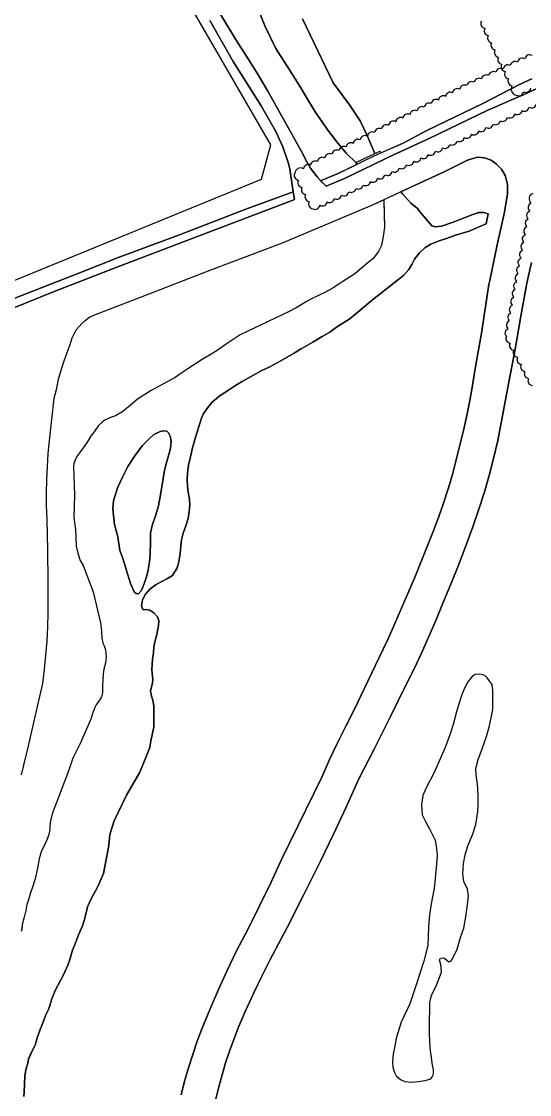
# Model space of a CAD drawing. Header units: inches. Extents: x 1273557 to 1282364, y 239587 to 246310.
# Drawn here: x 1279794 to 1280113, y 243194 to 243867 of the extents above; entities that cross this region are included whole.
import ezdxf

# ---------------------------------------------------------------- set-up
doc = ezdxf.new("R2010")
doc.units = ezdxf.units.IN
doc.header["$MEASUREMENT"] = 0
for name, color, linetype in [('GRASS', 3, 'Continuous'), ('GRASS-ISLAND', 22, 'Continuous'), ('MISC-FENCE', 140, 'Continuous'), ('PATH', 253, 'Continuous'), ('REV-2013', 1, 'Continuous'), ('STREET-UW', 50, 'Continuous'), ('Water_Island', 2, 'Continuous'), ('Water_Source', 133, 'Continuous')]:
    doc.layers.add(name, color=color, linetype=linetype)

msp = doc.modelspace()

# ---------------------------------------------------------------- linework, layer by layer
at = {"layer": 'GRASS'}
for points in [[(1279916.15, 243876.35), (1279923.02, 243864.94), (1279930.07, 243853.64), (1279936.5, 243843.6), (1279942.74, 243833.44), (1279948.79, 243823.16), (1279954.64, 243812.78), (1279970.81, 243783.94), (1279972.26, 243780.88), (1279973.88, 243777.91), (1279975.68, 243775.04), (1279977.64, 243772.29), (1279979.76, 243769.65), (1279981.92, 243767.15), (1279981.95, 243767.12), (1279993.31, 243771.81), (1280004.97, 243777.5), (1280003.94, 243778.49), (1279997.9, 243784.29), (1279992.21, 243791.45), (1279986.53, 243798.78), (1279982.94, 243804.08), (1279979, 243809.75), (1279974.4, 243817.23), (1279969.63, 243825.25), (1279962.47, 243836.57), (1279953.94, 243850.07), (1279947.2, 243863.88), (1279942.04, 243876.21)], [(1279970.61, 243868.53), (1279989.77, 243828.39), (1280000.09, 243814.65), (1280006.76, 243804.6), (1280011.13, 243795.52), (1280015.96, 243784.12), (1280019.26, 243785.67), (1280019.79, 243784.54), (1280033.71, 243790.71), (1280048.58, 243798.68), (1280083.69, 243815.52), (1280106.63, 243827.5), (1280114.41, 243831.02)], [(1279785.41, 243691.59), (1279830.22, 243709.22), (1279855.67, 243719.09), (1279893.5, 243733.13), (1279934.97, 243749.29), (1279964.77, 243760.08), (1279962.53, 243774.56), (1279961.62, 243778.49), (1279958.23, 243788.38), (1279953.9, 243797.87), (1279944.56, 243814.06), (1279927.01, 243841.88), (1279912.47, 243867.49)], [(1279894.4, 243194.07), (1279895.08, 243196.7), (1279895.08, 243196.7), (1279895.08, 243196.7), (1279896.59, 243202.56), (1279899.02, 243210.98), (1279901.69, 243219.33), (1279904.6, 243227.6), (1279907.74, 243235.78), (1279912.75, 243247.93), (1279917.97, 243260), (1279923.37, 243271.99), (1279928.97, 243283.88), (1279936.46, 243298.09), (1279943.69, 243312.43), (1279950.68, 243326.89), (1279957.42, 243341.47), (1279982.84, 243393.66), (1279987.56, 243404.25), (1279992.5, 243414.73), (1279997.66, 243425.11), (1280003.04, 243435.38), (1280018.43, 243467.69), (1280024.01, 243479.51), (1280029.37, 243491.42), (1280034.52, 243503.43), (1280040.74, 243517.91), (1280046.76, 243532.47), (1280052.6, 243547.11), (1280055.93, 243555.96), (1280059.04, 243564.89), (1280061.93, 243573.9), (1280064.59, 243582.97), (1280067.04, 243592.11), (1280069.26, 243601.3), (1280071.53, 243610.58), (1280073.62, 243619.9), (1280075.5, 243629.27), (1280077.19, 243638.67), (1280078.69, 243648.1), (1280082.77, 243671.53), (1280087.54, 243702.06), (1280088.04, 243704.58), (1280092.76, 243726.88), (1280097.27, 243747.31), (1280099.21, 243758.88), (1280099.07, 243764.92), (1280097.67, 243770.41), (1280095.5, 243774.27), (1280092.29, 243777.39), (1280088.93, 243779.97), (1280084.76, 243781.45), (1280080.53, 243781.86), (1280077.35, 243781.1), (1280074, 243780.01), (1280059.38, 243772.63), (1280041.23, 243764.3), (1280032.36, 243760.18), (1280033.22, 243758.93), (1280038.63, 243752.98), (1280042.47, 243749.99), (1280044.53, 243747.25), (1280051.61, 243738.8), (1280053.92, 243738.19), (1280057.69, 243738.61), (1280065.1, 243741.06), (1280072.53, 243744.06), (1280077.42, 243745.87), (1280081.22, 243747.19), (1280084.26, 243747.09), (1280087.1, 243746.29), (1280085.83, 243740.07), (1280075.13, 243735.39), (1280066.46, 243732.97), (1280060.85, 243730.99), (1280056.33, 243729.34), (1280051.08, 243727.36), (1280047.61, 243725.14), (1280043.93, 243721.85), (1280040.76, 243717.84), (1280039.24, 243714.66), (1280037.35, 243711.5), (1280034.19, 243707.84), (1280030.9, 243705.43), (1280014.57, 243692.52), (1280000.43, 243680.78), (1279991.85, 243675.32), (1279987.82, 243672.23), (1279982.9, 243669.34), (1279977.07, 243665.94), (1279969.78, 243661.69), (1279964.86, 243658.8), (1279959.57, 243655.56), (1279954.65, 243652.85), (1279950.11, 243650.48), (1279944.66, 243647.97), (1279939.38, 243644.91), (1279932.82, 243641.17), (1279928.45, 243638.62), (1279924.06, 243635.72), (1279918.4, 243631.96), (1279913.8, 243627.98), (1279911.2, 243624.84), (1279908.4, 243621.17), (1279907.24, 243618.34), (1279904.68, 243610.21), (1279903.09, 243604.91), (1279901.47, 243598.77), (1279900.37, 243594.05), (1279899.14, 243588.73), (1279898.52, 243583.99), (1279898.26, 243579.48), (1279898.38, 243575.55), (1279898.86, 243571.85), (1279899.67, 243567.42), (1279899.92, 243563.96), (1279899.55, 243559.57), (1279898.82, 243555.31), (1279897.49, 243550.71), (1279895.8, 243546.12), (1279894.6, 243541.88), (1279894.25, 243538.08), (1279893.86, 243533.33), (1279892.99, 243528.24), (1279891.92, 243524.47), (1279889.03, 243519.56), (1279885.88, 243517.64), (1279882.74, 243516.07), (1279878.75, 243514.05), (1279874.85, 243511.08), (1279872.02, 243507.95), (1279870.25, 243504.44), (1279869.65, 243500.53), (1279870.31, 243498.72), (1279871.12, 243498.1), (1279872.43, 243498.18), (1279874.8, 243497.87), (1279877.37, 243496.25), (1279879.67, 243493.68), (1279880.43, 243491.27), (1279880.22, 243488.31), (1279879.21, 243482.63), (1279877.99, 243477.9), (1279877.42, 243474.83), (1279877.07, 243471.15), (1279876.59, 243467), (1279876.16, 243460.71), (1279876.31, 243458.09), (1279876.79, 243454.38), (1279876.49, 243452.13), (1279875.94, 243449.89), (1279875.26, 243447.17), (1279875.88, 243443.94), (1279876.63, 243441.42), (1279877.24, 243437.95), (1279877.3, 243424.51), (1279875.37, 243415.88), (1279874.88, 243411.73), (1279872.79, 243406.48), (1279868.49, 243396.39), (1279860.25, 243381.92), (1279852.47, 243365.7), (1279849.78, 243357.12), (1279849.05, 243350.21), (1279845.8, 243332.8), (1279842.21, 243324.58), (1279838.05, 243316.86), (1279835.63, 243311.81), (1279834.8, 243308.03), (1279833.7, 243303.19), (1279832.65, 243300.01), (1279830.99, 243296.25), (1279829.59, 243293.32), (1279827.9, 243288.73), (1279826.35, 243284.74), (1279825.55, 243281.79), (1279824.36, 243278.13), (1279823.44, 243275.19), (1279820.76, 243269.2), (1279815.51, 243259.45), (1279813.35, 243254.09), (1279812.13, 243249.93), (1279811.28, 243247.47), (1279809.44, 243243.65), (1279808.42, 243240.73), (1279807.24, 243238.13), (1279806.05, 243234.9), (1279804.18, 243229.68), (1279802.79, 243225.22), (1279800.62, 243220.63), (1279799.67, 243218.49), (1279799.67, 243218.49), (1279799.67, 243218.49), (1279798.78, 243216.49), (1279798.39, 243213.89), (1279797.22, 243210.41), (1279796.48, 243206.03), (1279796.25, 243200.65), (1279796.04, 243195.71), (1279795.7, 243192.93)], [(1279794.24, 243394.65), (1279798.94, 243413.7), (1279803.4, 243432.81), (1279807.61, 243451.97), (1279808.75, 243460.79), (1279809.66, 243469.64), (1279810.34, 243478.51), (1279810.78, 243487.4), (1279810.99, 243496.29), (1279811.11, 243515.9), (1279810.89, 243535.51), (1279810.34, 243555.11), (1279810.1, 243563.29), (1279810.06, 243571.47), (1279810.23, 243579.65), (1279810.59, 243587.83), (1279811.15, 243595.99), (1279811.92, 243604.13), (1279814.82, 243630.84), (1279816.42, 243637.12), (1279817.59, 243642.72), (1279819.1, 243648.4), (1279820.85, 243653.62), (1279822.27, 243657.65), (1279824.79, 243664.46), (1279826.19, 243668.58), (1279827.51, 243671.59), (1279828.85, 243673.73), (1279830.39, 243675.74), (1279832.12, 243677.59), (1279834.02, 243679.26), (1279836.58, 243681.39), (1279839.75, 243682.81), (1279875.46, 243696.54), (1279913.75, 243711.48), (1279958.05, 243728.2), (1280014.16, 243751.72), (1280021.59, 243755.17), (1280021.63, 243753.67), (1280022, 243738.06), (1280021.11, 243732.14), (1280020.1, 243726.46), (1280018.2, 243722.71), (1280014.85, 243718.42), (1280011.8, 243715.77), (1280007.65, 243712.33), (1280003.49, 243708.77), (1280000.58, 243706.84), (1279995.85, 243703.89), (1279993.9, 243702.64), (1279989.17, 243699.58), (1279984.94, 243697.33), (1279980.7, 243695.08), (1279976.12, 243692.96), (1279972.97, 243691.27), (1279966.55, 243687.42), (1279962.31, 243685.06), (1279931.41, 243670.54), (1279922.05, 243664.17), (1279917.06, 243660.75), (1279912.33, 243657.69), (1279907.73, 243655.09), (1279898.74, 243649.18), (1279896.68, 243647.82), (1279893.64, 243645.77), (1279890.61, 243643.84), (1279875.72, 243635.62), (1279866.98, 243630.17), (1279862.58, 243626.27), (1279857.94, 243622.48), (1279853.22, 243619.77), (1279850.09, 243618.68), (1279846.11, 243616.78), (1279844.64, 243615.52), (1279842.68, 243613.67), (1279839.82, 243609.72), (1279838.08, 243607.27), (1279835.46, 243603.19), (1279832.97, 243599.7), (1279831.23, 243597.37), (1279829.37, 243594.93), (1279828.23, 243592.47), (1279827.19, 243589.76), (1279827.19, 243589.76), (1279827.02, 243588.22), (1279827.53, 243569.88), (1279827.23, 243556.21), (1279828.29, 243548.32), (1279828.39, 243543.68), (1279828.57, 243537.96), (1279829.62, 243533.53), (1279831.15, 243528.96), (1279832.95, 243525.81), (1279835.27, 243519.79), (1279839.23, 243509.44), (1279843.86, 243489.9), (1279844.42, 243484.89), (1279844.76, 243480.36), (1279845.26, 243477.25), (1279846.15, 243475.44), (1279847.03, 243472.91), (1279847.37, 243468.74), (1279847.01, 243464.58), (1279846.06, 243460.92), (1279845.49, 243457.97), (1279845.25, 243454.05), (1279845.03, 243450.72), (1279845.08, 243448.46), (1279845.12, 243445.96), (1279844.57, 243443.48), (1279843.2, 243441.5), (1279841.21, 243438.59), (1279840.32, 243436.83), (1279839.03, 243433.66), (1279837.72, 243429.53), (1279831.43, 243414.74), (1279826.61, 243405.01), (1279824.1, 243397.63), (1279813.56, 243370.22), (1279812.48, 243365.71), (1279812.07, 243362.61), (1279812, 243360.44), (1279811.43, 243357.2), (1279810.4, 243354.28), (1279808.9, 243351.22), (1279806.72, 243346.32), (1279805.5, 243342), (1279804.38, 243336.14), (1279802.91, 243329.35), (1279801.2, 243324.27), (1279799.99, 243320.58), (1279798.76, 243316.27), (1279797.74, 243313.35), (1279796.99, 243309.49), (1279796.09, 243305.48), (1279795.39, 243303.33), (1279795.2, 243302.09), (1279794.68, 243300.69), (1279794.59, 243297.76), (1279794.08, 243296.38)], [(1280114.14, 243715.84), (1280111.24, 243702.91), (1280107.63, 243682.2), (1280103.88, 243661.51), (1280099.99, 243640.86), (1280093.06, 243604.29), (1280090.63, 243593.7), (1280087.91, 243583.18), (1280084.92, 243572.73), (1280081.66, 243562.37), (1280077.5, 243550.2), (1280073.11, 243538.11), (1280068.5, 243526.1), (1280063.68, 243514.17), (1280058.64, 243502.34), (1280054.36, 243491.78), (1280049.87, 243481.3), (1280045.2, 243470.91), (1280040.32, 243460.6), (1280035.26, 243450.39), (1280025.56, 243430.71), (1280015.69, 243411.12), (1280005.64, 243391.62), (1279997.97, 243374.43), (1279990.03, 243357.37), (1279981.83, 243340.43), (1279971.48, 243319.65), (1279960.87, 243299), (1279950, 243278.49), (1279944.78, 243268.01), (1279939.75, 243257.43), (1279934.92, 243246.75), (1279930.3, 243235.99), (1279927.45, 243228.72), (1279924.8, 243221.37), (1279922.35, 243213.96), (1279920.09, 243206.48), (1279918.04, 243198.95), (1279916.2, 243191.39)]]:
    msp.add_lwpolyline(points, dxfattribs=at)
msp.add_lwpolyline([(1279878.54, 243557.6), (1279880.15, 243563.26), (1279881.12, 243567.87), (1279882.46, 243576.52), (1279883.89, 243584.44), (1279885, 243589.53), (1279886.73, 243595.54), (1279887.8, 243599.43), (1279888.17, 243603.59), (1279887.56, 243606.94), (1279886.43, 243608.99), (1279885.52, 243610.09), (1279883.5, 243610.39), (1279881.35, 243609.98), (1279877.36, 243607.96), (1279874.3, 243605.32), (1279870, 243600.93), (1279865.41, 243594.53), (1279861.04, 243587.88), (1279857.74, 243581.21), (1279854.56, 243574.52), (1279851.93, 243566.39), (1279851.53, 243561.29), (1279852.66, 243551.5), (1279854.68, 243543.82), (1279856.08, 243535.21), (1279857.83, 243530.28), (1279862.7, 243514.55), (1279865.04, 243509.36), (1279866.31, 243508.25), (1279867.62, 243508.09), (1279869.34, 243510.06), (1279870.48, 243512.28), (1279871.77, 243515.57), (1279872.84, 243519.35), (1279873.79, 243523.13), (1279874.54, 243528.1), (1279874.93, 243532.97), (1279875.16, 243540.57), (1279875.33, 243546.04), (1279876.32, 243551.01)], close=True, dxfattribs=at)
at = {"layer": 'GRASS-ISLAND'}
msp.add_lwpolyline([(1280072.62, 243344.49), (1280074.34, 243350.12), (1280077.25, 243357.08), (1280079.38, 243363.57), (1280080.59, 243371.35), (1280080.82, 243375.88), (1280080.81, 243381.67), (1280080.36, 243388.92), (1280079.56, 243394.44), (1280079.31, 243398.69), (1280080.73, 243404.24), (1280083.56, 243411.49), (1280085.9, 243418.65), (1280087.94, 243425.34), (1280089.54, 243433.4), (1280089.91, 243435.89), (1280090.05, 243443.51), (1280089.89, 243447.76), (1280089.52, 243451.34), (1280086.46, 243455.39), (1280085.43, 243456.39), (1280083.91, 243457.3), (1280081.61, 243457.76), (1280078.9, 243457.55), (1280076.93, 243456.26), (1280074.22, 243452.88), (1280072.38, 243449.36), (1280070.29, 243444.31), (1280067.4, 243435.04), (1280065.11, 243426.24), (1280062.97, 243419.65), (1280060.13, 243411.83), (1280055.99, 243402.69), (1280053.18, 243396.02), (1280048.04, 243386.05), (1280046.08, 243381.68), (1280045.22, 243375.82), (1280045.7, 243369.53), (1280047.7, 243365.42), (1280050.26, 243360.8), (1280053.7, 243353.75), (1280054.6, 243348.51), (1280054.95, 243343.97), (1280054.25, 243333.86), (1280053.16, 243323.48), (1280051.22, 243313.69), (1280050.33, 243306.87), (1280049.62, 243299.47), (1280049.33, 243293.2), (1280049.15, 243287.52), (1280046.73, 243277.85), (1280042.15, 243263.61), (1280037.8, 243251.11), (1280032.53, 243239.5), (1280029.54, 243230.14), (1280028.5, 243224.77), (1280027.47, 243219.4), (1280026.94, 243214.78), (1280027.21, 243211.11), (1280028.27, 243207.89), (1280029.37, 243205.93), (1280032.1, 243203.63), (1280034.76, 243202.29), (1280038.99, 243201.97), (1280043.05, 243202.32), (1280047.42, 243203.06), (1280049.07, 243203.3), (1280050.43, 243203.83), (1280051.22, 243204.48), (1280052.23, 243205.71), (1280052.67, 243207.43), (1280052.74, 243209.84), (1280052.15, 243212.66), (1280051.67, 243215.66), (1280050.65, 243223.41), (1280050.25, 243232.3), (1280050.27, 243242.33), (1280050.38, 243245.9), (1280050.37, 243251.78), (1280051.47, 243256.28), (1280054.66, 243262.65), (1280057.71, 243270.85), (1280057.28, 243275.79), (1280056.49, 243278.32), (1280057.21, 243279.74), (1280059.05, 243279.88), (1280059.81, 243279.47), (1280062.34, 243277.27), (1280063.61, 243277.71), (1280064.42, 243278.75), (1280067.61, 243285.4), (1280069.77, 243292.67), (1280071.68, 243298.5), (1280073.06, 243305.5), (1280074.16, 243313.08), (1280074.72, 243318.85), (1280074.08, 243323.02), (1280071.72, 243327.73), (1280071.09, 243332.38), (1280071.49, 243339.12)], close=True, dxfattribs=at)
at = {"layer": 'MISC-FENCE'}
for p, q in [((1279950.69, 243789.6), (1279888.07, 243897.69)), ((1279944.91, 243768.07), (1279950.69, 243789.6)), ((1279706.9, 243670.77), (1279944.91, 243768.07))]:
    msp.add_line(p, q, dxfattribs=at)
at = {"layer": 'PATH'}
for points in [[(1280114.41, 243831.02), (1280106.63, 243827.5), (1280083.69, 243815.52), (1280048.58, 243798.68), (1280033.71, 243790.71), (1280015.34, 243782.56), (1279993.31, 243771.81), (1279981.95, 243767.12), (1279985.49, 243763.75), (1279996.98, 243768.54), (1280027.26, 243783.06), (1280050.5, 243793.79), (1280086.46, 243811.15), (1280106.14, 243819.62), (1280109.71, 243821.24), (1280143.15, 243837.07)], [(1279743.23, 243668.77), (1279814.84, 243697.75), (1279855.8, 243713.59), (1279905.74, 243732.55), (1279962.32, 243754.09), (1279965.49, 243755.41), (1279964.77, 243760.08), (1279934.97, 243749.29), (1279893.5, 243733.13), (1279855.67, 243719.09), (1279830.22, 243709.22), (1279785.41, 243691.59)]]:
    msp.add_lwpolyline(points, dxfattribs=at)
at = {"layer": 'REV-2013'}
for points in [[(1280082.79, 243867.23, 0.520567), (1280084.92, 243862.7, 0.520567), (1280087.06, 243858.18, 0.520567), (1280089.19, 243853.66, 0.520567), (1280091.32, 243849.13, 0.520567), (1280093.45, 243844.61, 0.520567), (1280095.58, 243840.09, 0.520567), (1280097.71, 243835.56, 0.520567), (1280099.84, 243831.04, 0.520567), (1280101.97, 243826.52, 0.520567), (1280104.69, 243820.73, 0.520567), (1280109.2, 243822.9, 0.520567), (1280113.7, 243825.08, 0.520567)], [(1280114.55, 243845.61, 0.520567), (1280110.01, 243843.51, 0.520567), (1280105.47, 243841.41, 0.520567), (1280100.93, 243839.31, 0.520567), (1280096.39, 243837.21, 0.520567), (1280091.86, 243835.11, 0.520567), (1280087.32, 243833.01, 0.520567), (1280082.78, 243830.91, 0.520567), (1280078.24, 243828.81, 0.520567), (1280073.7, 243826.71, 0.520567), (1280069.21, 243824.52, 0.520567), (1280064.75, 243822.25, 0.520567), (1280060.3, 243819.99, 0.520567), (1280055.84, 243817.72, 0.520567), (1280051.38, 243815.45, 0.520567), (1280046.93, 243813.19, 0.520567), (1280042.47, 243810.92, 0.520567), (1280038.01, 243808.65, 0.520567), (1280033.56, 243806.39, 0.520567), (1280029.1, 243804.12, 0.520567), (1280024.64, 243801.86, 0.520567), (1280020.19, 243799.59, 0.520567), (1280015.73, 243797.32, 0.520567), (1280011.27, 243795.06, 0.520567), (1280006.82, 243792.79, 0.520567), (1280002.36, 243790.52, 0.520567), (1279997.9, 243788.26, 0.520567), (1279993.45, 243785.99, 0.520567), (1279988.99, 243783.72, 0.520567), (1279984.53, 243781.46, 0.520567), (1279980.08, 243779.19, 0.520567), (1279975.62, 243776.92, 0.520567), (1279971.16, 243774.66, 0.520567), (1279965.72, 243771.89, 0.520567), (1279967.97, 243767.43, 0.520567), (1279970.22, 243762.96, 0.520567), (1279972.47, 243758.49, 0.520567), (1279974.72, 243754.03, 0.520567), (1279976.97, 243749.57, 0.520567), (1279981.5, 243751.7, 0.520567), (1279986.03, 243753.82, 0.520567), (1279990.56, 243755.94, 0.520567), (1279995.08, 243758.06, 0.520567), (1279999.61, 243760.18, 0.520567), (1280004.14, 243762.3, 0.520567), (1280008.67, 243764.42, 0.520567), (1280013.2, 243766.54, 0.520567), (1280017.72, 243768.67, 0.520567), (1280022.25, 243770.79, 0.520567), (1280026.78, 243772.91, 0.520567), (1280031.31, 243775.03, 0.520567), (1280035.83, 243777.15, 0.520567), (1280040.36, 243779.27, 0.520567), (1280044.89, 243781.39, 0.520567), (1280049.42, 243783.52, 0.520567), (1280053.94, 243785.64, 0.520567), (1280058.47, 243787.76, 0.520567), (1280063, 243789.88, 0.520567), (1280067.53, 243792, 0.520567), (1280072.06, 243794.12, 0.520567), (1280076.58, 243796.24, 0.520567), (1280081.11, 243798.36, 0.520567), (1280085.64, 243800.49, 0.520567), (1280090.17, 243802.61, 0.520567), (1280094.69, 243804.73, 0.520567), (1280099.22, 243806.85, 0.520567), (1280103.75, 243808.97, 0.520567), (1280108.28, 243811.09, 0.520567), (1280112.8, 243813.21, 0.520567), (1280117.33, 243815.34, 0.520567)], [(1280114.84, 243638.48, -0.520567), (1280112.53, 243642.92, -0.520567), (1280110.22, 243647.35, -0.520567), (1280107.91, 243651.79, -0.520567), (1280105.6, 243656.22, -0.520567), (1280103.29, 243660.66, -0.520567), (1280100.98, 243665.09, -0.520567), (1280098.67, 243669.52, -0.520567), (1280099.54, 243674.44, -0.520567), (1280100.45, 243679.35, -0.520567), (1280101.35, 243684.27, -0.520567), (1280102.26, 243689.19, -0.520567), (1280103.16, 243694.11, -0.520567), (1280104.07, 243699.02, -0.520567), (1280104.97, 243703.94, -0.520567), (1280105.88, 243708.86, -0.520567), (1280106.78, 243713.78, -0.520567), (1280107.69, 243718.69, -0.520567), (1280108.59, 243723.61, -0.520567), (1280109.5, 243728.53, -0.520567), (1280110.41, 243733.45, -0.520567), (1280111.31, 243738.36, -0.520567), (1280112.22, 243743.28, -0.520567), (1280113.12, 243748.2, -0.520567), (1280114.03, 243753.11, -0.520567), (1280115.18, 243759.36, -0.520567)]]:
    msp.add_lwpolyline(points, format="xyb", dxfattribs=at)
at = {"layer": 'STREET-UW'}
for points in [[(1280143.15, 243837.07), (1280109.71, 243821.24), (1280106.14, 243819.62), (1280086.46, 243811.15), (1280050.5, 243793.79), (1280027.26, 243783.06), (1279996.98, 243768.54), (1279985.49, 243763.75), (1279981.92, 243767.15), (1279979.76, 243769.65), (1279977.64, 243772.29), (1279975.68, 243775.04), (1279973.88, 243777.91), (1279972.26, 243780.88), (1279970.81, 243783.94), (1279954.64, 243812.78), (1279948.79, 243823.16), (1279942.74, 243833.44), (1279936.5, 243843.6), (1279930.07, 243853.64), (1279923.02, 243864.94), (1279916.15, 243876.35)], [(1279912.47, 243867.49), (1279927.01, 243841.88), (1279944.56, 243814.06), (1279953.9, 243797.87), (1279958.23, 243788.38), (1279961.62, 243778.49), (1279962.53, 243774.56), (1279964.77, 243760.08), (1279965.49, 243755.41), (1279962.32, 243754.09), (1279905.74, 243732.55), (1279855.8, 243713.59), (1279814.84, 243697.75), (1279743.23, 243668.77)], [(1279794.24, 243394.65), (1279798.94, 243413.7), (1279803.4, 243432.81), (1279807.61, 243451.97), (1279808.75, 243460.79), (1279809.66, 243469.64), (1279810.34, 243478.51), (1279810.78, 243487.4), (1279810.99, 243496.29), (1279811.11, 243515.9), (1279810.89, 243535.51), (1279810.34, 243555.11), (1279810.1, 243563.29), (1279810.06, 243571.47), (1279810.23, 243579.65), (1279810.59, 243587.83), (1279811.15, 243595.99), (1279811.92, 243604.13), (1279814.82, 243630.84), (1279816.42, 243637.12), (1279817.59, 243642.72), (1279819.1, 243648.4), (1279820.85, 243653.62), (1279822.27, 243657.65), (1279824.79, 243664.46), (1279826.19, 243668.58), (1279827.51, 243671.59), (1279828.85, 243673.73), (1279830.39, 243675.74), (1279832.12, 243677.59), (1279834.02, 243679.26), (1279836.58, 243681.39), (1279839.75, 243682.81), (1279875.46, 243696.54), (1279913.75, 243711.48), (1279958.05, 243728.2), (1280014.16, 243751.72), (1280041.23, 243764.3), (1280059.38, 243772.63), (1280074, 243780.01), (1280077.35, 243781.1), (1280080.53, 243781.86), (1280084.76, 243781.45), (1280088.93, 243779.97), (1280092.29, 243777.39), (1280095.5, 243774.27), (1280097.67, 243770.41), (1280099.07, 243764.92), (1280099.21, 243758.88), (1280097.27, 243747.31), (1280092.76, 243726.88), (1280088.04, 243704.58), (1280087.54, 243702.06), (1280082.77, 243671.53), (1280078.69, 243648.1), (1280077.19, 243638.67), (1280075.5, 243629.27), (1280073.62, 243619.9), (1280071.53, 243610.58), (1280069.26, 243601.3), (1280067.04, 243592.11), (1280064.59, 243582.97), (1280061.93, 243573.9), (1280059.04, 243564.89), (1280055.93, 243555.96), (1280052.6, 243547.11), (1280046.76, 243532.47), (1280040.74, 243517.91), (1280034.52, 243503.43), (1280029.37, 243491.42), (1280024.01, 243479.51), (1280018.43, 243467.69), (1280003.04, 243435.38), (1279997.66, 243425.11), (1279992.5, 243414.73), (1279987.56, 243404.25), (1279982.84, 243393.66), (1279957.42, 243341.47), (1279950.68, 243326.89), (1279943.69, 243312.43), (1279936.46, 243298.09), (1279928.97, 243283.88), (1279923.37, 243271.99), (1279917.97, 243260), (1279912.75, 243247.93), (1279907.74, 243235.78), (1279904.6, 243227.6), (1279901.69, 243219.33), (1279899.02, 243210.98), (1279896.59, 243202.56), (1279894.4, 243194.07)], [(1279916.2, 243191.39), (1279918.04, 243198.95), (1279920.09, 243206.48), (1279922.35, 243213.96), (1279924.8, 243221.37), (1279927.45, 243228.72), (1279930.3, 243235.99), (1279934.92, 243246.75), (1279939.75, 243257.43), (1279944.78, 243268.01), (1279950, 243278.49), (1279960.87, 243299), (1279971.48, 243319.65), (1279981.83, 243340.43), (1279990.03, 243357.37), (1279997.97, 243374.43), (1280005.64, 243391.62), (1280015.69, 243411.12), (1280025.56, 243430.71), (1280035.26, 243450.39), (1280040.32, 243460.6), (1280045.2, 243470.91), (1280049.87, 243481.3), (1280054.36, 243491.78), (1280058.64, 243502.34), (1280063.68, 243514.17), (1280068.5, 243526.1), (1280073.11, 243538.11), (1280077.5, 243550.2), (1280081.66, 243562.37), (1280084.92, 243572.73), (1280087.91, 243583.18), (1280090.63, 243593.7), (1280093.06, 243604.29), (1280099.99, 243640.86), (1280103.88, 243661.51), (1280107.63, 243682.2), (1280111.24, 243702.91), (1280114.14, 243715.84)]]:
    msp.add_lwpolyline(points, dxfattribs=at)
at = {"layer": 'Water_Island'}
msp.add_lwpolyline([(1279866.31, 243508.25), (1279865.04, 243509.36), (1279862.7, 243514.55), (1279857.83, 243530.28), (1279856.08, 243535.21), (1279854.68, 243543.82), (1279852.66, 243551.5), (1279851.53, 243561.29), (1279851.93, 243566.39), (1279854.56, 243574.52), (1279857.74, 243581.21), (1279861.04, 243587.88), (1279865.41, 243594.53), (1279870, 243600.93), (1279874.3, 243605.32), (1279877.36, 243607.96), (1279881.35, 243609.98), (1279883.5, 243610.39), (1279885.52, 243610.09), (1279886.43, 243608.99), (1279887.56, 243606.94), (1279888.17, 243603.59), (1279887.8, 243599.43), (1279886.73, 243595.54), (1279885, 243589.53), (1279883.89, 243584.44), (1279882.46, 243576.52), (1279881.12, 243567.87), (1279880.15, 243563.26), (1279878.54, 243557.6), (1279876.32, 243551.01), (1279875.33, 243546.04), (1279875.16, 243540.57), (1279874.93, 243532.97), (1279874.54, 243528.1), (1279873.79, 243523.13), (1279872.84, 243519.35), (1279871.77, 243515.57), (1279870.48, 243512.28), (1279869.34, 243510.06), (1279867.62, 243508.09)], close=True, dxfattribs=at)
at = {"layer": 'Water_Source'}
for points in [[(1279942.04, 243876.21), (1279947.2, 243863.88), (1279953.94, 243850.07), (1279962.47, 243836.57), (1279969.63, 243825.25), (1279974.4, 243817.23), (1279979, 243809.75), (1279982.94, 243804.08), (1279986.53, 243798.78), (1279992.21, 243791.45), (1279997.9, 243784.29), (1280003.94, 243778.49), (1280015.96, 243784.12), (1280011.13, 243795.52), (1280006.76, 243804.6), (1280000.09, 243814.65), (1279989.77, 243828.39), (1279970.61, 243868.53)], [(1280033.22, 243758.93), (1280032.36, 243760.18), (1280021.59, 243755.17), (1280022, 243738.06), (1280021.11, 243732.14), (1280020.1, 243726.46), (1280018.2, 243722.71), (1280014.85, 243718.42), (1280011.8, 243715.77), (1280007.65, 243712.33), (1280003.49, 243708.77), (1280000.58, 243706.84), (1279995.85, 243703.89), (1279993.9, 243702.64), (1279989.17, 243699.58), (1279984.94, 243697.33), (1279980.7, 243695.08), (1279976.12, 243692.96), (1279972.97, 243691.27), (1279966.55, 243687.42), (1279962.31, 243685.06), (1279931.41, 243670.54), (1279922.05, 243664.17), (1279917.06, 243660.75), (1279912.33, 243657.69), (1279907.73, 243655.09), (1279898.74, 243649.18), (1279896.68, 243647.82), (1279893.64, 243645.77), (1279890.61, 243643.84), (1279875.72, 243635.62), (1279866.98, 243630.17), (1279862.58, 243626.27), (1279857.94, 243622.48), (1279853.22, 243619.77), (1279850.09, 243618.68), (1279846.11, 243616.78), (1279844.64, 243615.52), (1279842.68, 243613.67), (1279839.82, 243609.72), (1279838.08, 243607.27), (1279835.46, 243603.19), (1279832.97, 243599.7), (1279831.23, 243597.37), (1279829.37, 243594.93), (1279828.23, 243592.47), (1279827.19, 243589.76), (1279827.02, 243588.22), (1279827.53, 243569.88), (1279827.23, 243556.21), (1279828.29, 243548.32), (1279828.39, 243543.68), (1279828.57, 243537.96), (1279829.62, 243533.53), (1279831.15, 243528.96), (1279832.95, 243525.81), (1279835.27, 243519.79), (1279839.23, 243509.44), (1279843.86, 243489.9), (1279844.42, 243484.89), (1279844.76, 243480.36), (1279845.26, 243477.25), (1279846.15, 243475.44), (1279847.03, 243472.91), (1279847.37, 243468.74), (1279847.01, 243464.58), (1279846.06, 243460.92), (1279845.49, 243457.97), (1279845.25, 243454.05), (1279845.03, 243450.72), (1279845.08, 243448.46), (1279845.12, 243445.96), (1279844.57, 243443.48), (1279843.2, 243441.5), (1279841.21, 243438.59), (1279840.32, 243436.83), (1279839.03, 243433.66), (1279837.72, 243429.53), (1279831.43, 243414.74), (1279826.61, 243405.01), (1279824.1, 243397.63), (1279813.56, 243370.22), (1279813.55, 243370.18), (1279812.48, 243365.71), (1279812.07, 243362.61), (1279812, 243360.44), (1279811.43, 243357.2), (1279810.4, 243354.28), (1279808.9, 243351.22), (1279806.72, 243346.32), (1279805.5, 243342), (1279804.38, 243336.14), (1279802.91, 243329.35), (1279801.2, 243324.27), (1279799.99, 243320.58), (1279798.76, 243316.27), (1279797.74, 243313.35), (1279796.99, 243309.49), (1279796.09, 243305.48), (1279795.39, 243303.33), (1279795.2, 243302.09), (1279794.69, 243300.71), (1279794.66, 243299.94), (1279794.59, 243297.76), (1279794.08, 243296.38)], [(1279795.7, 243192.93), (1279796.04, 243195.71), (1279796.25, 243200.65), (1279796.48, 243206.03), (1279797.22, 243210.41), (1279798.39, 243213.89), (1279798.78, 243216.49), (1279800.62, 243220.63), (1279802.79, 243225.22), (1279804.18, 243229.68), (1279806.05, 243234.9), (1279807.24, 243238.13), (1279808.42, 243240.73), (1279809.44, 243243.65), (1279811.28, 243247.47), (1279812.13, 243249.93), (1279813.35, 243254.09), (1279815.51, 243259.45), (1279820.76, 243269.2), (1279823.44, 243275.19), (1279824.36, 243278.13), (1279825.55, 243281.79), (1279826.35, 243284.74), (1279827.9, 243288.73), (1279829.59, 243293.32), (1279830.99, 243296.25), (1279832.65, 243300.01), (1279833.7, 243303.19), (1279834.8, 243308.03), (1279835.63, 243311.81), (1279838.05, 243316.86), (1279842.21, 243324.58), (1279845.8, 243332.8), (1279849.05, 243350.21), (1279849.78, 243357.12), (1279852.47, 243365.7), (1279860.25, 243381.92), (1279868.49, 243396.39), (1279872.79, 243406.48), (1279874.88, 243411.73), (1279875.37, 243415.88), (1279877.3, 243424.51), (1279877.24, 243437.95), (1279876.63, 243441.42), (1279875.88, 243443.94), (1279875.26, 243447.17), (1279875.94, 243449.89), (1279876.49, 243452.13), (1279876.79, 243454.38), (1279876.31, 243458.09), (1279876.16, 243460.71), (1279876.59, 243467), (1279877.07, 243471.15), (1279877.42, 243474.83), (1279877.99, 243477.9), (1279879.21, 243482.63), (1279880.22, 243488.31), (1279880.43, 243491.27), (1279879.67, 243493.68), (1279877.37, 243496.25), (1279874.8, 243497.87), (1279872.43, 243498.18), (1279871.12, 243498.1), (1279870.31, 243498.72), (1279869.65, 243500.53), (1279870.25, 243504.44), (1279872.02, 243507.95), (1279874.85, 243511.08), (1279878.75, 243514.05), (1279882.74, 243516.07), (1279885.88, 243517.64), (1279889.03, 243519.56), (1279891.92, 243524.47), (1279892.99, 243528.24), (1279893.86, 243533.33), (1279894.25, 243538.08), (1279894.6, 243541.88), (1279895.8, 243546.12), (1279897.49, 243550.71), (1279898.82, 243555.31), (1279899.55, 243559.57), (1279899.92, 243563.96), (1279899.67, 243567.42), (1279898.86, 243571.85), (1279898.38, 243575.55), (1279898.26, 243579.48), (1279898.52, 243583.99), (1279899.14, 243588.73), (1279900.37, 243594.05), (1279901.47, 243598.77), (1279903.09, 243604.91), (1279904.68, 243610.21), (1279907.24, 243618.34), (1279908.4, 243621.17), (1279911.2, 243624.84), (1279913.8, 243627.98), (1279918.4, 243631.96), (1279924.06, 243635.72), (1279928.45, 243638.62), (1279932.82, 243641.17), (1279939.38, 243644.91), (1279944.66, 243647.97), (1279950.11, 243650.48), (1279954.65, 243652.85), (1279959.57, 243655.56), (1279964.86, 243658.8), (1279969.78, 243661.69), (1279977.07, 243665.94), (1279982.9, 243669.34), (1279987.82, 243672.23), (1279991.85, 243675.32), (1280000.43, 243680.78), (1280014.57, 243692.52), (1280030.9, 243705.43), (1280034.19, 243707.84), (1280037.35, 243711.5), (1280039.24, 243714.66), (1280040.76, 243717.84), (1280043.93, 243721.85), (1280047.61, 243725.14), (1280051.08, 243727.36), (1280056.33, 243729.34), (1280060.85, 243730.99), (1280066.46, 243732.97), (1280075.13, 243735.39), (1280085.83, 243740.07), (1280087.1, 243746.29), (1280084.26, 243747.09), (1280081.22, 243747.19), (1280077.42, 243745.87), (1280072.53, 243744.06), (1280065.1, 243741.06), (1280057.69, 243738.61), (1280053.92, 243738.19), (1280051.61, 243738.8), (1280044.53, 243747.25), (1280042.47, 243749.99), (1280038.63, 243752.98), (1280033.22, 243758.93)]]:
    msp.add_lwpolyline(points, dxfattribs=at)
msp.add_lwpolyline([(1280072.62, 243344.49), (1280074.34, 243350.12), (1280077.25, 243357.08), (1280079.38, 243363.57), (1280080.59, 243371.35), (1280080.82, 243375.88), (1280080.81, 243381.67), (1280080.36, 243388.92), (1280079.56, 243394.44), (1280079.31, 243398.69), (1280080.73, 243404.24), (1280083.56, 243411.49), (1280085.9, 243418.65), (1280087.94, 243425.34), (1280089.54, 243433.4), (1280089.91, 243435.89), (1280090.05, 243443.51), (1280089.89, 243447.76), (1280089.52, 243451.34), (1280086.46, 243455.39), (1280085.43, 243456.39), (1280083.91, 243457.3), (1280081.61, 243457.76), (1280078.9, 243457.55), (1280076.93, 243456.26), (1280074.22, 243452.88), (1280072.38, 243449.36), (1280070.29, 243444.31), (1280067.4, 243435.04), (1280065.11, 243426.24), (1280062.97, 243419.65), (1280060.13, 243411.83), (1280055.99, 243402.69), (1280053.18, 243396.02), (1280048.04, 243386.05), (1280046.08, 243381.68), (1280045.22, 243375.82), (1280045.7, 243369.53), (1280047.7, 243365.42), (1280050.26, 243360.8), (1280053.7, 243353.75), (1280054.6, 243348.51), (1280054.95, 243343.97), (1280054.25, 243333.86), (1280053.16, 243323.48), (1280051.22, 243313.69), (1280050.33, 243306.87), (1280049.62, 243299.47), (1280049.33, 243293.2), (1280049.15, 243287.52), (1280046.73, 243277.85), (1280042.15, 243263.61), (1280037.8, 243251.11), (1280032.53, 243239.5), (1280029.54, 243230.14), (1280028.5, 243224.77), (1280027.47, 243219.4), (1280026.94, 243214.78), (1280027.21, 243211.11), (1280028.27, 243207.89), (1280029.37, 243205.93), (1280032.1, 243203.63), (1280034.76, 243202.29), (1280038.99, 243201.97), (1280043.05, 243202.32), (1280047.42, 243203.06), (1280049.07, 243203.3), (1280050.43, 243203.83), (1280051.22, 243204.48), (1280052.23, 243205.71), (1280052.67, 243207.43), (1280052.74, 243209.84), (1280052.15, 243212.66), (1280051.67, 243215.66), (1280050.65, 243223.41), (1280050.25, 243232.3), (1280050.27, 243242.33), (1280050.38, 243245.9), (1280050.37, 243251.78), (1280051.47, 243256.28), (1280054.66, 243262.65), (1280057.71, 243270.85), (1280057.28, 243275.79), (1280056.49, 243278.32), (1280057.21, 243279.74), (1280059.05, 243279.88), (1280059.81, 243279.47), (1280062.34, 243277.27), (1280063.61, 243277.71), (1280064.42, 243278.75), (1280067.61, 243285.4), (1280069.77, 243292.67), (1280071.68, 243298.5), (1280073.06, 243305.5), (1280074.16, 243313.08), (1280074.72, 243318.85), (1280074.08, 243323.02), (1280071.72, 243327.73), (1280071.09, 243332.38), (1280071.49, 243339.12)], close=True, dxfattribs=at)

doc.saveas('drawing.dxf')
